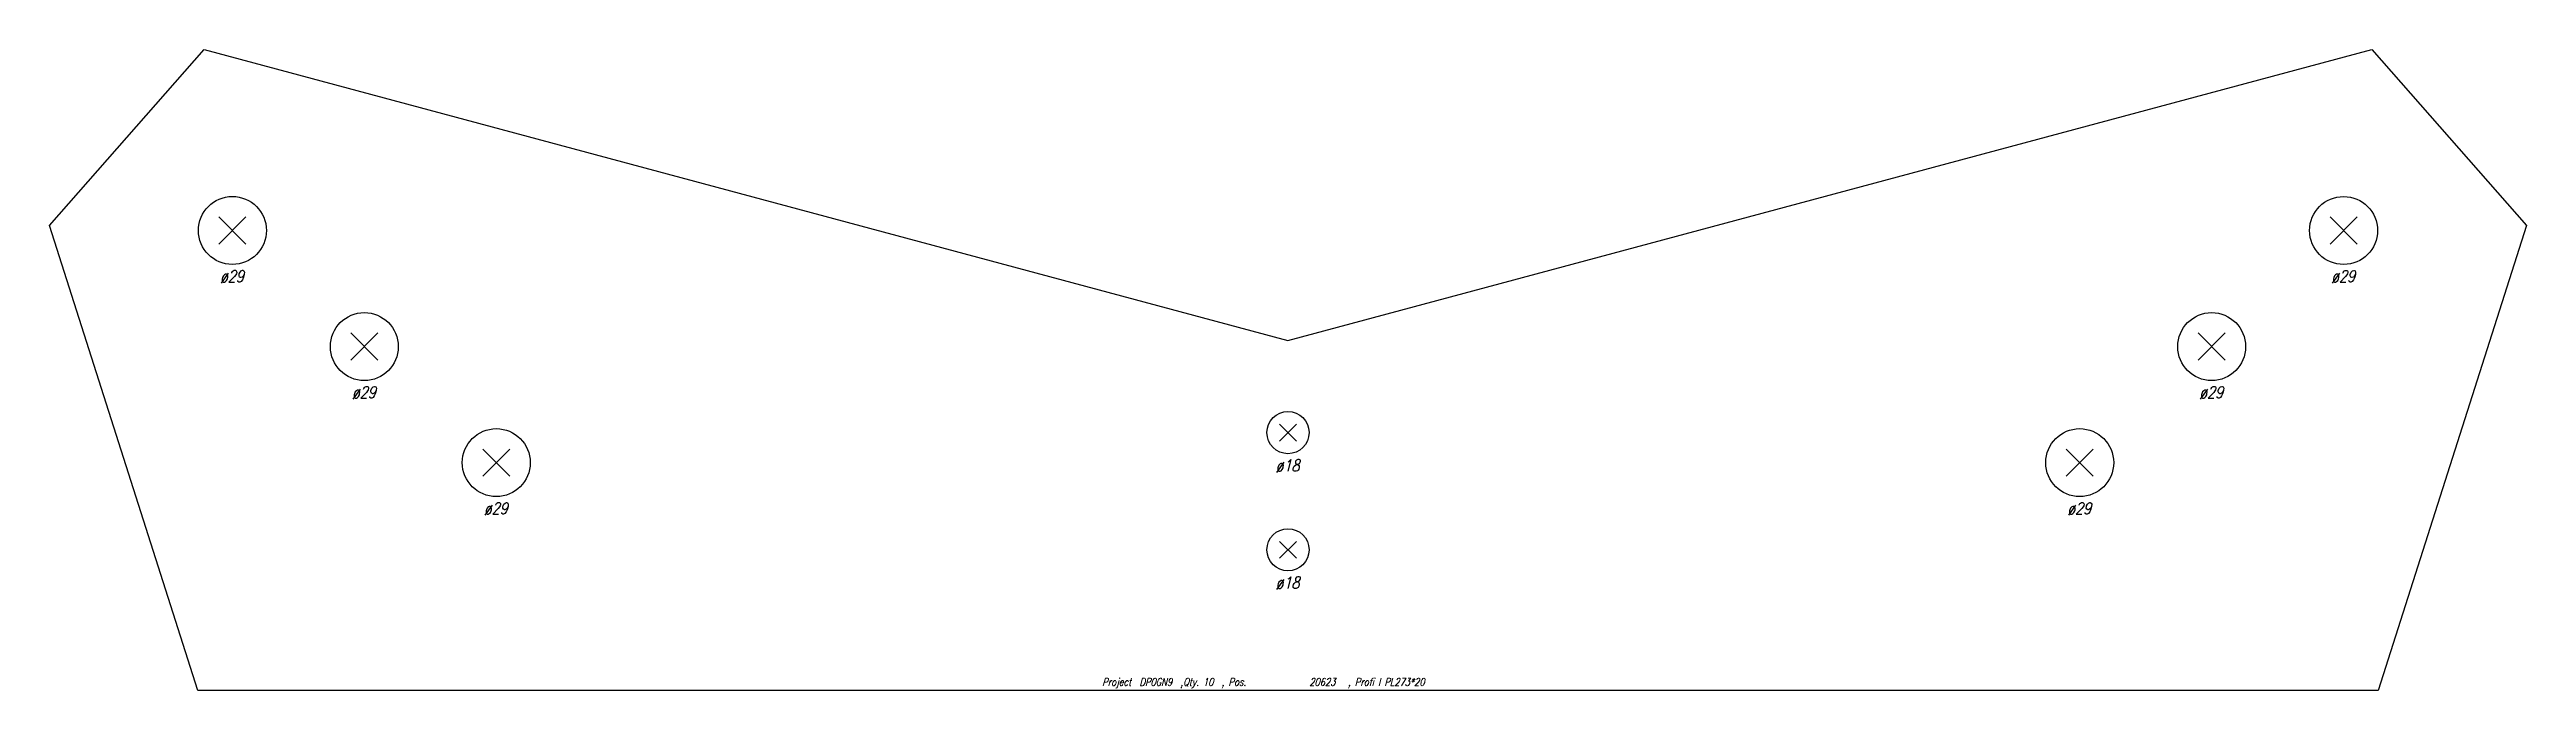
# Model space of a CAD drawing. Extents: x 0 to 1058, y -137 to 137.
import ezdxf

# ---------------------------------------------------------------- set-up
doc = ezdxf.new("R2010")
doc.units = 0
doc.header["$LTSCALE"] = 10
for name, color, linetype in [('BEZ_SCHRAUBEN', 7, 'CONTINUOUS'), ('SCHRAUBEN', 7, 'CONTINUOUS'), ('TEILE', 7, 'CONTINUOUS'), ('UNTERSCHRIFT', 7, 'CONTINUOUS')]:
    doc.layers.add(name, color=color, linetype=linetype)
doc.styles.get("Standard").update_dxf_attribs({"font": 'ROMANS'})

msp = doc.modelspace()

# ---------------------------------------------------------------- linework, layer by layer
at = {"layer": 'SCHRAUBEN', "color": 6}
for p, q in [((83.875427, 65.317345), (72.275421, 53.717346)), ((72.275421, 65.317345), (83.875427, 53.717346)), ((985.252441, 65.315086), (973.652405, 53.715088)), ((973.652405, 65.315086), (985.252441, 53.715088)), ((140.203796, 15.798523), (128.603806, 4.198523)), ((128.603806, 15.798523), (140.203796, 4.198523)), ((928.923096, 15.797375), (917.323059, 4.197373)), ((917.323059, 15.797375), (928.923096, 4.197373)), ((532.362244, -23.093807), (525.162231, -30.293808)), ((525.162231, -23.093811), (532.362244, -30.293808)), ((196.532837, -33.719555), (184.932846, -45.319557)), ((184.932846, -33.719555), (196.532837, -45.319557)), ((872.593445, -33.720047), (860.993408, -45.320045)), ((860.993408, -33.720047), (872.593445, -45.320045)), ((532.362244, -73.093811), (525.162231, -80.293808)), ((525.162231, -73.093811), (532.362244, -80.293808))]:
    msp.add_line(p, q, dxfattribs=at)
at = {"layer": 'SCHRAUBEN', "color": 2}
for centre, radius in [((78.075424, 59.517345), 14.5), ((979.452454, 59.515083), 14.499939), ((134.403809, 9.998524), 14.499985), ((923.123108, 9.997374), 14.499939), ((528.762268, -26.69381), 9), ((190.732849, -39.519554), 14.5), ((866.793457, -39.520042), 14.499939), ((528.762268, -76.69381), 9)]:
    msp.add_circle(centre, radius, dxfattribs=at)
at = {"layer": 'TEILE', "color": 2}
for p, q in [((0, 61.579956), (66.028496, 136.687073)), ((66.028496, 136.687073), (528.762268, 12.561609)), ((528.762268, 12.561609), (991.504578, 136.681564)), ((991.504578, 136.681564), (1057.527344, 61.577278)), ((63.252567, -136.687073), (0, 61.579956)), ((1057.527344, 61.577278), (994.271973, -136.687073)), ((994.271973, -136.687073), (63.252567, -136.687073))]:
    msp.add_line(p, q, dxfattribs=at)

# ---------------------------------------------------------------- texts
at = {"layer": 'BEZ_SCHRAUBEN', "color": 2, "oblique": 15}
for s, height, width, p in [(' ø29', 5.000001, 0.799999, (70.075424, 37.517345)), (' ø29', 4.999999, 0.8, (971.452393, 37.515091)), (' ø29', 5, 0.8, (126.403793, -12.001476)), (' ø29', 5, 0.8, (915.123047, -12.002626)), (' ø18', 5, 0.8, (520.762268, -43.19381)), (' ø29', 5, 0.8, (182.732849, -61.519554)), (' ø29', 5, 0.8, (858.793396, -61.520042)), (' ø18', 5, 0.8, (520.762268, -93.19381))]:
    msp.add_text(s, height=height, dxfattribs=dict(at, width=width)).set_placement(p)
at = {"layer": 'UNTERSCHRIFT', "color": 2, "oblique": 15, "width": 0.8}
for s, p in [('Project  DP0GN9  ,Qty. 10  , Pos. ', (449.46228, -134.687073)), ('20623', (537.862305, -134.687073)), ('  , Profi l PL273*20', (550.862305, -134.687073))]:
    msp.add_text(s, height=3.25, dxfattribs=at).set_placement(p)

doc.saveas('drawing.dxf')
